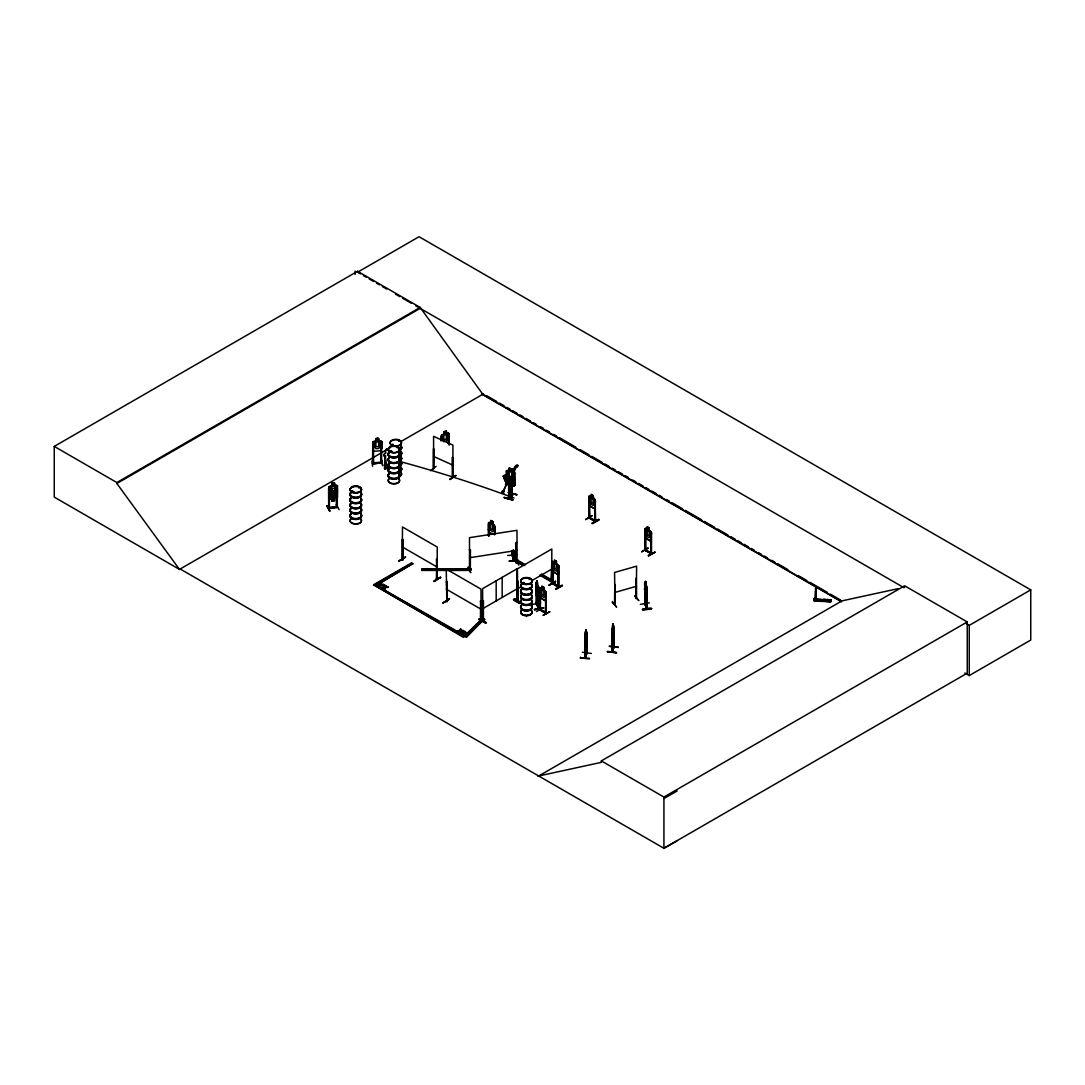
<?xml version="1.0" encoding="UTF-8"?>
<svg xmlns="http://www.w3.org/2000/svg" width="1085" height="1085" viewBox="0 0 1085 1085"><rect width="100%" height="100%" fill="white"/><g stroke="black" fill="none" stroke-linecap="round" stroke-linejoin="round"><path stroke-width="1.5" d="M815.54 588.355L815.825 587.609L815.635 600.019L815.513 590.932L815.554 592.505M815.459 598.54L814.401 598.459L814.387 600.792L831.001 601.673L814.36 601.117L831.015 601.361M815.513 588.884L815.635 590.932M815.323 598.771L814.509 598.703M814.672 598.147C818.049 599.435 812.163 596.913 814.632 600.005M585.642 632.677L585.846 631.429M815.649 588.897L815.689 588.111M815.784 591.61L815.798 590.213M509.76 483.978L508.973 483.707L508.743 496.781L509.57 496.876L509.706 483.896L509.841 496.55L508.973 496.252M511.238 484.914L511.971 497.703L512.364 484.71L511.998 497.622M586.483 641.018C587.46 631.348 585.168 650.24 584.869 643.107M388.701 466.686L389.013 461.857M384.985 456.921L384.985 457.043A3.079 2.509 3.8 0 1 385.623 453.11L385.623 452.988A3.079 2.509 3.8 0 0 384.985 456.921L385.623 466.618M385.283 455.944L384.456 468.774L389.393 468.557M388.701 450.356L388.688 450.465A1.533 1.248 3.8 0 0 387.155 449.176A1.533 1.248 3.8 0 0 385.623 450.289L385.623 450.397A1.533 1.248 3.8 0 1 387.155 449.176A1.533 1.248 3.8 0 1 388.701 450.356L388.701 453.055M385.636 455.659L384.836 468.611M385.677 459.172L385.148 468.205L389.04 468.286M385.148 468.205L385.243 465.696L384.89 466.984M385.351 465.587L385.69 460.759M385.541 465.573L385.758 462.373M387.196 466.401L387.047 465.384L386.762 466.645M387.223 465.804L387.413 466.631M387.793 466.062C383.71 465.112 388.905 471.609 387.806 465.94M585.656 631.619L585.968 629.761L586.036 632.379L586.375 631.172M816.069 600.005L814.387 599.91L831.164 600.588L831.246 599.761L829.564 599.666L829.266 601.619L829.564 599.666M589.508 658.297L580.38 657.876L580.489 657.184M589.413 658.948L580.38 657.89M607.437 651.732L616.47 652.75M607.437 651.407L616.483 652.41M513.585 550.583L513.612 560.674L512.608 554.747M513.761 559.317L513.924 560.647L512.608 555.479M814.36 601.117L814.659 598.988L831.259 600.059M586.999 632.921L587.066 653.061L585.154 658.161L585.371 656.845M612.428 628.106L612.13 652.302L612.347 628.934M613.961 627.076L614.042 647.148L612.211 652.193M646.484 596.018L646.728 594.078C646.579 600.67 641.818 577.64 646.592 595.882M613.432 635.132L611.926 639.173L611.926 629.205L611.818 652.261L613.662 646.321M538.269 595.76L538.553 593.929L538.391 595.868M535.963 587.039L536.329 585.073L538.296 589.046M825.265 599.435C824.085 603.952 826.784 597.903 823.583 599.34L823.284 601.104M828.438 599.612C827.258 604.128 829.971 598.079 826.756 599.517L826.458 601.28M831.246 599.761L830.947 601.538M504.308 497.866C530.402 504.227 486.745 492.373 512.69 500.063M504.484 497.595L512.866 499.819M513.096 476.912L513.056 472.952A7.351 2.414 -79.9 0 1 516.419 466.469L516.975 465.289L517.952 465.465L517.396 466.645A7.351 2.414 -79.9 0 0 514.005 473.223L513.096 476.912L512.12 476.735L512.079 472.775L513.625 473.074M513.612 473.114L513.842 472.016A8.585 2.821 -79.9 0 1 517.572 465.438L517.925 465.465M352.11 491.166L353.127 491.763L352.598 490.976M353.602 491.668L352.462 491.559M358.728 487.965L359.528 487.613M389.963 451.333L391.075 450.777L391.251 451.563M392.594 444.226C395.048 445.121 389.746 444.308 393.34 445.081M398.738 440.958L399.687 441.107M396.934 447.413L397.083 447.264M397.747 447.535L396.974 447.345L397.775 447.685M524.245 583.174L522.97 583.377L524.014 582.686M529.304 579.336L530.267 579.254L529.371 579.322M510.438 477.549L514.548 485.863L513.368 484.222M508.648 484.086L508.662 496.74L509.163 483.693L508.634 484.141L509.57 484.33M511.862 497.649L511.13 497.459L511.157 484.859L512.256 484.615M511.13 497.459L512.215 497.215M479.339 618.816C494.706 629.463 479.706 616.755 479.027 619.386M485.578 623.102C473.101 615.29 480.872 621.664 485.931 622.505M520.013 603.545C516.297 598.052 507.332 597.998 520.04 603.463M520.285 603.328L513.72 599.585L520.325 603.246M512.676 483.666L513.096 482.31L511.605 478.241L503.291 476.247L506.234 481.998L512.676 483.666L511.523 478.241M538.648 587.324L538.675 608.929L536.058 603.111L536.695 603.531M536.492 587.867L537.699 596.845L538.133 586.51L536.885 580.665L536.383 604.386L536.424 582.089M538.757 607.641L538.594 608.902M539.042 608.807L538.96 588.748M586.375 631.063L584.842 636.542M585.344 637.56L585.249 658.053M584.788 657.998L586.687 652.953L585.371 657.646M591.379 653.455L582.36 652.248M613.432 625.34L613.011 626.533L612.93 623.916L612.442 628.134M612.442 625.774L613.025 623.929M612.442 626.601L612.808 625.57M612.347 633.545L612.917 627.347L612.035 629.273L613.445 625.231L613.771 647.664L613.54 625.557M609.404 646.212L618.355 647.189M612.021 651.163L613.988 647.202M541.863 588.843L541.863 586.198L543.992 587.433L543.856 589.996L544.928 591.433L544.928 596.045L543.856 597.401L541.863 596.248L540.791 593.658L540.791 589.046C541.659 587.093 539.842 588.653 545.348 590.769L546.135 592.017L545.335 600.724L540.303 597.821L539.652 594.987M546.135 598.649L545.402 600.683L540.438 597.726L539.788 594.973M552.238 568.757L552.902 571.592L557.921 574.494L558.667 572.365M557.921 574.494L558.667 572.46M589.63 505.8L588.965 502.965L589.562 505.841L594.58 508.743L595.312 506.614M645.602 538.201L645.019 535.325L645.602 538.201L650.62 541.103L651.353 538.974M494.435 534.864L495.208 532.816M536.492 589.833L536.912 588.694C538.784 590.783 538.58 602.636 536.817 598.595L536.492 594.444M328.769 491.885L329.745 489.213L336.581 488.101L337.503 490.474M336.418 494.977L337.354 492.373M336.486 495.045L329.609 496.089L336.486 495.045L337.476 492.427M387.033 465.628L387.399 465.899M336.377 506.776L328.497 507.821L329.433 508.404M337.367 506.41L337.272 507.156L328.647 508.499M644.666 603.925L646.85 609.024L646.823 587.473M645.046 583.838L644.951 604.481L645.236 592.668M647.013 608.522L647.013 607.79M823.746 600.52L824.505 599.761L824.559 600.629M386.775 466.469L387.047 465.492L387.426 466.306M380.32 586.51L380.984 584.883L383.764 584.517L380.984 585.303L380.32 586.931L379.791 586.212L380.32 586.931M384.551 589.372L385.216 587.324L387.996 586.971L385.216 587.745L384.551 589.372L384.565 587.365L384.022 589.074M459.728 632.772L460.393 630.724L463.159 630.778L460.393 631.144L459.728 632.772L460.488 629.232M463.946 635.213L464.719 631.267C465.031 634.956 457.639 633.097 464.055 632.867M380.428 584.584C373.999 584.815 381.391 586.673 381.079 582.97L381.079 584.951L383.764 584.937M380.428 585.005L381.079 582.97M384.66 587.026C378.231 587.256 385.623 589.114 385.311 585.425L385.84 586.144L385.311 585.425M384.66 587.446L385.311 585.832M459.199 632.474L460.488 628.825M464.055 633.287L464.719 631.267M512.12 476.735L513.096 474.389M513.856 481.767L514.792 479.556M379.791 586.632L380.333 584.923L377.607 584.951M381.079 584.951L381.608 583.282M385.311 587.392L385.84 585.724M460.474 630.792L461.003 629.124M463.431 634.915L463.973 633.22L461.233 633.654M464.705 632.826L466.903 632.528C468.639 633.925 462.413 634.223 465.234 631.565M505.881 476.315L505.325 474.796L508.092 475.501L511.184 480.723L510.248 481.591L507.671 480.94L504.796 476.546L505.99 476.383M504.783 480.302L503.426 476.207M506.18 482.025L512.703 483.584M503.521 475.84C512.405 502.138 498.001 458.535 506.302 483.408M506.071 482.31L514.927 485.239L514.615 472.965L511.889 471.392L511.876 468.923M506.695 482.825L506.98 483.91M513.775 485.7L510.967 477.78L514.426 485.849M511.727 477.983L510.845 478.051M506.926 482.866L514.263 484.493L513.341 484.642M514.67 485.592L506.261 483.693M326.829 506.125L329.772 511.225L327.29 505.691M506.397 483.042L505.569 484.873L506.37 482.906M468.164 567.102L470.673 572.609M468.164 567.374L470.605 572.514M503.128 491.057L506.22 484.859L503.616 491.247M505.529 484.737L506.858 485.212L507.658 483.245M536.41 611.547L542.988 607.885M549.024 585.29L555.52 581.56M591.867 515.701L585.71 519.254M641.71 551.899L647.921 548.061M398.995 561.053L405.478 557.27M442.992 603.016L449.475 598.92M372.046 460.894L372.535 466.306M402.169 559.358L402.915 559.751L402.481 539.164L402.25 559.453L403.145 559.589L403.064 539.503M437.323 578.59C434.909 577.695 439.005 579.471 436.577 578.929M446.274 600.656L447.061 600.778M481.008 620.661L480.343 620.281L480.872 621.393M480.641 600.859L481.32 621.271L480.641 600.859L480.411 621.054M552.211 583.608L558.734 587.365L558.734 565.787L552.957 561.745M540.344 609.512L539.611 609.092L540.561 609.39M539.91 589.67L540.344 610.245L540.493 595.028M588.843 517.884L595.312 521.587L595.312 500.036M595.299 520.895L589.413 517.477M589.521 498.164L588.924 497.825L589.589 518.277L589.738 504.728M558.07 566.913L558.883 567.13L558.07 566.913L557.988 586.971L558.355 586.09L558.951 587.229L552.482 583.459L552.387 562.166C554.842 563.793 554.611 557.446 554.449 562.613L553.391 562.817L553.391 567.428L554.449 570.018L556.456 571.171L557.514 569.815L557.514 565.204L556.456 563.766L556.591 561.203L554.381 560.009M557.988 586.971L558.3 566.777M589.806 517.626L595.312 520.854M645.521 549.864L644.91 549.485L645.629 550.637L645.792 535.407M649.291 530.294L650.213 531.813L650.213 536.424L649.142 537.78L647.148 536.627L646.077 534.037L647.148 526.591L649.291 527.825L649.142 530.375L651.434 532.396L651.42 553.974L644.91 550.217M645.127 550.081L651.651 553.852L651.136 552.74M508.187 498.49L512.025 493.675M483.205 600.52L482.839 621.068L483.205 619.861M517.165 600.602L517.681 600.222M517.911 600.439L516.731 601.253L517.382 580.787L517.857 601.226L517.382 568.594L482.608 588.667L482.649 620.878M552.116 581.397L551.153 581.668L551.817 561.203L552.034 581.492C550.393 582.211 552.93 579.892 551.383 581.058M614.476 604.521L614.815 584.381L615.005 604.087M586.497 653.482L586.999 652.261M586.89 653.414L586.822 633.396M644.707 582.509L646.85 587.5L646.741 608.983M352.015 491.207L352.598 491.844M353.507 491.79L352.503 492.034M390.058 451.116L391.753 451.333M391.468 451.17L390.085 451.591M522.577 583.093L523.702 583.269M452.336 476.627L452.92 477.305M433.959 467.974L433.39 468.734L433.58 448.525L433.62 468.91L433.58 436.319L452.906 445.108L452.906 477.373M372.562 463.553L381.744 463.01M380.808 442.992L381.676 443.128L380.808 442.992L380.957 463.309C380.604 460.705 382.422 463.987 380.835 463.051M611.94 651.787L612.347 651.068M536.071 582.428L538.675 587.351L538.526 608.834M509.218 470.632L509.204 468.164L511.971 468.856L511.984 471.338M511.93 468.91L509.163 468.218M513.87 472.829L514.751 472.911L513.87 472.829L513.87 485.185L514.778 485.158M538.553 598.513L537.604 597.686L537.631 600.29M443.724 434.203L440.998 435.844L441.093 440.781M329.257 507.658L337.272 506.424M469.412 569.218L470.402 569.055M469.412 569.951L470.402 569.788M516.189 562.383L516.975 561.813M516.379 562.912L517.043 562.545M516.135 561.949L517.165 562.776L516.229 562.925L516.189 542.636L516.989 542.514M517.097 562.817L516.989 530.321L469.507 537.658L469.493 570.127L470.307 569.299M506.559 470.714L507.319 470.917L506.559 470.714L506.546 475.867M514.629 473.019L514.792 485.402L507.129 483.598M514.697 483.598L513.856 483.367L514.778 483.612M508.567 492.481L516.948 494.706L508.377 492.359M507.821 498.435L512.052 493.349M512.093 493.77L508.228 498.178M513.042 493.607L509.177 498.856L513.029 494.014M513.083 493.648L509.231 498.49M509.638 498.951L513.49 494.123M511.51 497.093L511.483 484.48L511.632 497.066M511.903 478.865L513.259 477.237L513.232 472.626L511.849 471.446M336.513 497.988L337.381 497.011M331.752 483.462L331.752 485.931L328.741 487.219L328.782 508.784L337.449 507.319L337.272 506.654M331.725 483.408L334.478 483.028L331.63 483.34L331.725 485.877L330.301 486.989L331.752 497.934L333.19 495.533C334.302 499.114 337.394 497.12 333.76 494.882L335.658 491.627L333.136 494.435L330.627 492.441L332.552 495.058L330.708 498.205L334.478 497.5L334.478 492.888L335.93 490.691L335.93 486.08L334.478 485.497L334.546 482.866L334.451 485.443L337.476 485.795L336.391 485.131L329.718 486.256L328.836 487.233L328.877 498.463M823.596 600.33L824.668 599.951M616.483 607.003L612.401 601.863M480.194 620.634L463.566 637.356L373.593 584.788L463.566 636.732L480.194 620.634L481.754 621.773L466.387 637.139L425.645 614.001M466.387 637.139L481.754 621.149M380.903 462.305L372.657 462.766L372.603 463.743L372.752 442.151L375.858 441.175L375.763 438.625L378.773 438.503L378.679 441.066L380.184 441.798L380.184 446.41L378.679 448.471L375.871 448.634L374.366 446.749L374.366 442.137L375.871 441.229L375.763 438.625M372.752 442.219L373.755 441.297L380.686 440.944L381.689 441.717M517.165 601.334L517.03 581.262M552.048 580.706L551.153 580.936L555.317 582.767M381.649 462.495L372.792 463.024M381.649 463.227C379.465 461.925 371.07 465.94 373.389 462.712M385.094 468.801L385.392 468.815M388.864 468.829L388.132 468.829L388.864 468.829A5.75 3.323 0 0 0 393.909 473.779A5.75 3.323 0 0 0 398.887 468.801M645.263 604.359L645.155 603.219M644.951 603.952L647.23 609.01L647.162 588.897M483.422 620.81L483.422 600.656M506.519 470.931L507.387 470.253L513.693 471.907M391.577 451.482L390.234 451.699M523.77 583.282L523.526 582.496M430.609 470.741L436.102 466.414M452.377 457.3L452.35 477.427M450.004 479.556L455.876 475.433L450.004 479.136M612.008 651.746L611.832 651.475M594.946 507.726L594.661 521.275L594.946 501.039L595.611 521.492L588.924 517.925L588.965 496.347L591.176 496.821L591.108 494.231L593.251 495.465L594.173 504.064L593.102 505.42L591.108 504.267L590.037 501.677L590.037 497.066L591.108 496.862M588.965 496.347L589.643 495.859M540.249 610.258L539.652 588.355L540.398 587.826M645.697 528.219L644.938 528.748L647.216 529.182M513.91 559.86L512.323 555.479M490.732 520.488L492.97 521.668L490.732 520.488L489.62 527.961L490.745 530.524L492.834 531.623L493.946 530.239L492.902 521.709M490.664 522.997L488.426 522.712L488.453 535.854M489.077 536.18L489.294 524.326M494.353 524.937L495.343 534.2M495.14 526.225L495.14 534.335M494.516 527.324L495.343 527.513L494.516 527.324L494.516 534.023M489.118 532.152L488.494 529.29L489.118 532.152L493.132 534.173M824.709 600.575L824.803 599.883M399.049 561.162L405.532 556.958L399.049 560.742M436.36 578.332L437.011 579.444L436.645 558.897L437.079 579.485L437.241 547.043L402.481 526.971L402.277 559.426M434 580.923L440.524 577.518M440.483 577.437L434.312 581.465M446.464 581.112L447.142 601.538L447.061 581.452M443.046 603.111L449.529 598.906L443.046 602.69M481.238 601.185L480.411 600.981M517.369 601.47L517.857 581.072M551.383 581.791L552.034 561.338M520.841 602.338L514.643 598.811M477.956 623.265L484.48 619.115M478.322 623.468L484.792 619.671L484.425 619.06M180.273 569.042L179.567 569.462L54.25 497.106L54.25 446.41L357.562 271.291L420.18 307.435L482.798 394.289L841.309 601.28M357.562 271.291L357.562 272.226L419.068 236.72L1030.75 589.874L1030.75 640.055L969.244 675.562L964.85 673.012M54.25 446.41L116.868 482.554L420.18 307.435M677.203 840.712L663.925 848.28L180.191 569.001L179.473 569.408L116.868 483.49L420.18 308.371M179.473 569.408L389.23 448.308M400.935 441.554L483.503 393.882M373.593 584.788L411.459 562.925L412.72 563.658L376.129 585.412L412.72 563.658M373.593 585.412L408.53 565.244M593.169 497.974L595.38 500.036M594.553 498.774L589.616 495.994M595.543 501.378L594.729 501.161M594.58 508.743L589.616 505.8M588.965 517.22L589.386 518.237M525.506 564.837L518.264 560.66L517.002 561.393L524.245 565.57M592.234 523.024L598.784 519.281L592.274 523.078M592.6 523.648L599.11 519.837L592.234 523.431M552.862 563.902L552.279 563.563L552.93 584.015L552.211 582.876L552.848 583.296M556.524 563.725L558.734 565.787M482.608 608.739L517.382 588.667M517.043 589.155L521.383 586.646M531.528 580.8L551.817 569.082M552.902 571.592L558.002 574.453M539.652 588.355L539.598 609.865L546.135 613.595L546.135 592.017M540.181 575.389L551.763 582.089L553.038 581.357M549.064 585.425L555.588 581.235L549.064 585.005M645.195 530.05L645.561 550.597M552.862 583.988L553.092 570.466M543.924 589.942L545.307 590.742M650.607 531.135L651.434 532.396M546.04 613.595L545.701 593.007L546.352 613.459L540.005 609.756M546.284 593.346L545.47 593.142M650.769 533.522L651.583 533.739L650.769 533.522L650.769 553.675L651 540.086M555.615 588.789L562.152 585.059M555.94 589.345L562.45 585.574L555.669 589.182M650.62 541.103L645.656 538.146M644.978 549.525L651.42 553.241M545.402 612.659C550.719 613.635 530.551 605.227 546.135 612.862M650.702 553.038L645.86 549.973M549.593 611.642L542.988 615.412L549.864 611.804M648.315 555.411L655.15 552.197L648.64 555.981M648.342 555.764L654.852 551.994M537.997 776.399L842.028 600.859L898.041 588.68M538.702 775.978L601.321 762.362L601.321 760.91L904.632 585.792L967.25 621.936L967.25 673.161L663.925 848.28L663.925 797.055L967.25 621.936M904.632 587.243L903.927 587.663L415.813 305.848M966.342 623.699L969.244 625.38L1030.75 589.874M536.695 604.331L536.668 595.923M663.925 798.519L677.203 790.951M509.435 496.889L509.326 484.385M482.974 621.068L482.839 600.995M398.819 440.903L399.416 440.795M509.204 468.164L509.272 470.795L507.902 471.27L507.929 475.895L509.326 478.214M452.676 477.522L452.567 457.151M336.486 506.532L337.286 506.681M337.272 507.387L337.354 485.795M517.002 562.071L522.794 565.353M636.095 578.291L636.285 598.567L636.61 566.153L614.585 572.46L614.964 604.616M634.562 595.868L638.875 600.629L634.752 595.868M636.515 598.242L636.244 578.454M614.585 592.532L636.61 586.226M443.684 431.681L446.423 430.935L446.369 433.566L447.739 434.014L447.739 438.625L446.369 440.971L443.819 441.676L442.449 440.076L442.449 435.465L443.819 434.271L443.724 431.735M449.109 440.225L449.19 433.58L446.464 433.458M441.866 434.719L448.227 432.969M440.903 440.646L440.768 437.133L441.663 437.092L441.663 440.442M448.308 443.629L448.173 435.099L448.919 434.895M390.546 450.94L391.726 451.197M523.241 582.496L522.617 583.296M523.824 583.486L522.658 583.201M504.037 491.83C505.664 490.678 500.605 489.85 502.979 491.559M824.559 600.493L823.746 600.385M446.396 600.425L446.789 601.66M594.878 520.339L595.38 521.614M536.139 582.333L535.963 593.617M538.377 585.886L538.675 587.351M538.214 589.019L538.486 592.003M536.79 596.153L536.248 595L538.296 598.839M536.79 598.622L537.726 600.276M540.669 602.907L531.826 604.535M534.417 609.268C550.081 607.668 543.585 607.139 534.539 609.919M534.43 609.621L543.273 608.142M328.701 508.757L328.579 488.494L329.379 488.358L329.392 508.675M336.472 487.219L336.581 507.509L336.472 487.219L337.272 487.084M331.779 501.284L331.752 498.761L330.301 498.178L330.301 493.567L331.752 491.356L331.752 486.758L334.478 486.311L335.93 497.269L334.478 498.327L334.6 500.917L331.657 501.324L331.685 498.924M339.13 509.679L336.241 504.593M470.388 549.919L469.507 549.864L470.388 549.919L470.185 569.774M516.026 560.023L518.833 565.109M469.507 557.731L516.989 550.393M649.345 602.84L640.353 604.372M651.624 608.699C634.101 612.252 646.063 606.596 651.624 608.712M642.578 609.702L651.542 608.454L642.564 609.336M381.079 584.53L383.764 584.517M377.607 585.371L380.333 584.923M387.996 586.971L385.311 586.971L385.216 587.745M381.839 587.392L387.996 587.378M381.839 587.812L384.565 587.785M644.68 582.428L644.815 604.386M646.606 586.022L646.85 587.5M463.159 630.371L460.474 630.385L460.393 631.144M459.742 631.185L457.016 630.792L463.159 630.778M461.233 633.233L467.391 633.233M457.016 630.792L459.823 630.426M457.016 631.212L459.823 630.846M464.624 633.165L467.391 632.813M514.344 598.92L520.895 602.663M507.699 555.506L516.813 554.666M512.201 555.9L512.635 550.895M509.204 561.067L518.399 560.538M392.743 444.891L392.16 445.081M375.858 438.706C380.808 436.021 376.726 442.504 380.727 440.863L381.784 441.676L381.784 448.308L380.754 450.817L373.688 451.238L372.752 448.837M373.484 443.426L372.657 443.48L373.525 443.616L373.579 463.498M381.283 460.46L382.734 465.723L381.784 460.393M402.793 558.978L402.182 558.599L402.711 559.711M402.399 559.195L403.037 559.521M589.155 517.762L589.033 496.415M645.195 550.122L645.087 528.775L644.978 550.326M469.696 570.127L470.388 569.991L470.307 549.729M514.195 485.009L514.005 472.653M421.712 569.801L470.876 569.801M385.243 466.74L389.135 466.821M389.488 467.092L384.795 467.147L385.161 468.761M815.744 592.139L815.513 600.019L815.418 592.966M831.218 600.249L814.604 599.368L831.205 600.398M814.442 600.561L831.015 601.443M516.948 465.289L516.596 465.262A8.585 2.821 -79.9 0 0 512.866 471.839L512.079 472.775M592.139 515.809L585.71 519.674M648.193 548.156L641.764 551.614M613.635 632.189L613.351 635.159M586.673 631.416L586.51 653.428M584.964 635.05L585.452 631.484L584.964 657.646M609.322 646.389L618.369 647.474M607.424 651.773L616.483 652.817M516.745 466.496L517.721 466.672M514.561 473.386L513.585 473.209M523.065 583.106L524.272 583.038M505.407 474.959L507.983 475.61M509.313 470.741L506.424 470.876L506.451 475.854M503.413 476.112L504.159 476.301M509.109 482.445L513.992 483.72L507.346 482.188M505.922 482.662L506.505 482.811M506.383 483.435L514.575 485.537M508.404 492.671L516.785 494.896M374.867 584.679L466.387 636.515M512.5 555.439L512.5 550.42M512.256 555.968L512.188 550.448M651.339 553.987L651.353 532.382M558.639 587.365L558.667 565.773M455.876 475.461L450.017 479.163M433.58 456.392L452.906 465.18M489.172 522.292L494.326 525.004L492.902 524.177L492.97 521.668M489.077 524.462L488.453 524.136L488.67 535.719M548.712 579.024L555.276 582.754M440.795 577.708L440.442 577.098L434 581.235M478.282 623.4L484.52 619.481L477.983 622.871M357.562 272.226L360.478 273.908M363.394 275.59L366.31 277.272M369.212 278.954L373.579 281.476M376.495 283.158L379.411 284.84M382.327 286.521L386.694 289.044M395.428 294.089L399.795 296.612M402.711 298.294L411.446 303.325M486.433 395.564L496.672 401.477M499.602 403.172L503.996 405.709M506.912 407.39L509.841 409.086M512.771 410.767L517.165 413.304M520.095 414.999L523.011 416.694M525.94 418.376L530.334 420.912M533.264 422.608L536.18 424.289M540.574 426.825L543.504 428.521M546.433 430.202L549.349 431.898M553.743 434.434L556.673 436.116M559.602 437.811L575.701 447.101M580.082 449.638L588.87 454.71M591.786 456.392L602.039 462.305M604.955 464L609.35 466.536M612.279 468.218L615.209 469.913M618.138 471.609L622.519 474.131M625.448 475.827L628.378 477.522M632.758 480.045L635.688 481.74M638.617 483.435L643.012 485.971M645.941 487.653L648.857 489.349M651.787 491.03L656.181 493.567M659.11 495.262L662.026 496.944M666.421 499.48L669.35 501.175M672.28 502.857L682.519 508.77M685.449 510.465L701.547 519.756M704.463 521.451L714.717 527.364M717.633 529.046L727.886 534.973M730.802 536.655L735.196 539.191M738.125 540.886L741.055 542.568M743.984 544.263L748.365 546.799M751.295 548.481L754.224 550.176M758.605 552.713L761.534 554.394M764.464 556.09L767.393 557.771M771.788 560.308L774.704 562.003M777.633 563.685L787.873 569.611M798.126 575.525L806.901 580.583M809.83 582.279L827.394 592.41M830.31 594.105L840.563 600.019M481.835 394.153L841.526 601.822M645.656 528.354L650.58 531.189M541.442 574.033L553.038 580.733L551.763 581.465L540.181 574.765M519.715 562.111L524.055 564.62M541.442 574.67L548.684 578.847M541.863 586.361L543.856 587.514M402.481 547.043L437.241 567.116M412.72 564.281L411.459 562.925M446.247 589.128L481.008 609.2M376.319 585.52L422.757 612.333M601.321 760.91L663.925 797.055M448.146 433.01L449.109 433.634L449.054 445.094M545.47 613.296L545.701 593.007M436.455 579.159L436.645 558.897M552.279 583.662L552.319 562.098M513.625 485.66L511.537 479.299M536.248 603.558L538.702 608.305M612.211 602.284L616.538 607.044M449.19 440.212L448.214 442.87M441.663 437.092L441.527 440.266M513.476 560.565L513.463 550.109M537.563 598.622L537.048 597.618L537.563 599.449M537.061 581.506L537.563 583.323L537.061 582.319M536.329 591.895L538.296 595.882M536.695 603.816L538.702 607.79M328.769 498.517L329.799 499.222L336.581 498.123L337.476 497.038L337.449 485.741M328.714 493.783L329.637 496.157M327.222 505.732L329.772 511.225M644.653 584.747L646.755 589.847M507.644 475.664L505.99 475.244M505.325 474.796L505.963 476.478M612.035 634.399L612.347 635.525L612.93 623.916M585.073 640.258L585.371 641.384L586.063 629.775M509.285 561.338L518.332 560.213M584.774 643.093L584.951 645.033M513.992 560.525L513.775 550.068M507.319 470.917L507.36 477.088M969.244 625.38L969.244 675.562M816.354 598.242L816.069 600.887L816.083 599.869M595.245 500.077L595.245 506.654M584.774 636.502L584.842 658.12M551.763 582.089L551.817 549.01L517.043 569.082L516.975 601.388M545.836 612.347L545.931 613.554M540.045 609.01L540.14 610.204M537.021 580.787L537.021 583.255M516.189 542.636L516.189 562.912M502.165 577.383L502.165 597.455M496.184 580.828L496.184 600.914M481.075 621.434L481.008 589.128L446.247 569.055L446.83 601.66L446.83 581.587M446.328 431.043L446.328 433.512M385.623 450.289L385.623 453.11M381.676 441.649L381.594 463.268M355.107 271.101L355.107 274.424M116.868 482.554L116.868 483.49M401.179 461.857A1540.686 1180.032 -25.6 0 1 514.005 498.015M531.474 589.914A5.832 3.363 0 0 1 526.428 594.973A5.832 3.363 0 0 1 521.383 589.914M531.406 590.267A5.75 3.323 0 0 1 526.428 595.245A5.75 3.323 0 0 1 521.451 590.267M531.379 594.594A5.71 3.296 0 0 1 526.428 599.544A5.71 3.296 0 0 1 521.478 594.594M531.406 594.919A5.75 3.323 0 0 1 526.428 599.896A5.75 3.323 0 0 1 521.451 594.919M531.474 584.381A5.832 3.363 0 0 1 526.428 589.426A5.832 3.363 0 0 1 521.383 584.381M531.406 589.331A5.75 3.323 0 0 1 526.428 594.322A5.75 3.323 0 0 1 521.451 589.331M531.406 584.734A5.737 3.309 0 0 1 526.428 589.697A5.737 3.309 0 0 1 521.465 584.734M531.474 589.63A5.832 3.363 0 0 1 526.428 594.688A5.832 3.363 0 0 1 521.383 589.63M531.474 584.096A5.832 3.363 0 0 1 526.428 589.141A5.832 3.363 0 0 1 521.383 584.096M531.406 583.798A5.75 3.323 0 0 1 526.428 588.775A5.75 3.323 0 0 1 521.451 583.798M531.474 605.701A5.832 3.363 0 0 1 526.428 610.76A5.832 3.363 0 0 1 521.383 605.701M531.406 606.054A5.75 3.323 0 0 1 526.428 611.031A5.75 3.323 0 0 1 521.451 606.054M531.379 610.38A5.71 3.296 0 0 1 526.428 615.331A5.71 3.296 0 0 1 521.478 610.38M531.406 595.421A5.737 3.309 0 0 1 526.428 600.385A5.737 3.309 0 0 1 521.465 595.421M531.419 595.122A5.764 3.323 0 0 1 526.428 600.114A5.764 3.323 0 0 1 521.437 595.122M531.474 600.168A5.832 3.363 0 0 1 526.428 605.213A5.832 3.363 0 0 1 521.383 600.168M531.406 605.118A5.75 3.323 0 0 1 526.428 610.109A5.75 3.323 0 0 1 521.451 605.118M531.406 600.52A5.737 3.309 0 0 1 526.428 605.484A5.737 3.309 0 0 1 521.465 600.52M531.474 605.416A5.832 3.363 0 0 1 526.428 610.475A5.832 3.363 0 0 1 521.383 605.416M531.474 599.883A5.832 3.363 0 0 1 526.428 604.928A5.832 3.363 0 0 1 521.383 599.883M531.406 599.585A5.75 3.323 0 0 1 526.428 604.562A5.75 3.323 0 0 1 521.451 599.585M360.83 498.408A5.832 3.363 0 0 1 355.785 503.454A5.832 3.363 0 0 1 350.74 498.408M360.762 498.747A5.75 3.323 0 0 1 355.785 503.725A5.75 3.323 0 0 1 350.808 498.747M360.749 503.074A5.737 3.309 0 0 1 355.785 508.051A5.737 3.309 0 0 1 350.808 503.074M360.762 503.372A5.75 3.323 0 0 1 355.785 508.35A5.75 3.323 0 0 1 350.808 503.372M360.83 492.861A5.832 3.363 0 0 1 355.785 497.92A5.832 3.363 0 0 1 350.74 492.861M360.762 497.825A5.75 3.323 0 0 1 355.785 502.803A5.75 3.323 0 0 1 350.808 497.825M360.749 493.214A5.737 3.309 0 0 1 355.785 498.191A5.737 3.309 0 0 1 350.808 493.214M360.83 498.123A5.832 3.363 0 0 1 355.785 503.169A5.832 3.363 0 0 1 350.74 498.123M360.83 492.576A5.832 3.363 0 0 1 355.785 497.635A5.832 3.363 0 0 1 350.74 492.576M360.762 492.278A5.75 3.323 0 0 1 355.785 497.269A5.75 3.323 0 0 1 350.808 492.278M360.83 514.195A5.832 3.363 0 0 1 355.785 519.24A5.832 3.363 0 0 1 350.74 514.195M360.762 514.534A5.75 3.323 0 0 1 355.785 519.512A5.75 3.323 0 0 1 350.808 514.534M360.749 518.861A5.737 3.309 0 0 1 355.785 523.838A5.737 3.309 0 0 1 350.808 518.861M360.735 503.915A5.71 3.296 0 0 1 355.785 508.851A5.71 3.296 0 0 1 350.835 503.915M360.762 519.159A5.75 3.323 0 0 1 355.785 524.136A5.75 3.323 0 0 1 350.808 519.159M360.776 503.616A5.764 3.323 0 0 1 355.785 508.607A5.764 3.323 0 0 1 350.794 503.616M360.83 508.648A5.832 3.363 0 0 1 355.785 513.707A5.832 3.363 0 0 1 350.74 508.648M360.762 513.612A5.75 3.323 0 0 1 355.785 518.589A5.75 3.323 0 0 1 350.808 513.612M360.762 509.001A5.75 3.323 0 0 1 355.785 513.978A5.75 3.323 0 0 1 350.808 509.001M360.83 513.91A5.832 3.363 0 0 1 355.785 518.955A5.832 3.363 0 0 1 350.74 513.91M360.83 508.363A5.832 3.363 0 0 1 355.785 513.422A5.832 3.363 0 0 1 350.74 508.363M360.762 508.065A5.75 3.323 0 0 1 355.785 513.056A5.75 3.323 0 0 1 350.808 508.065M400.772 445.582A5.737 3.309 0 0 1 398.67 450.099M390.058 447.237A5.737 3.309 0 0 1 390.247 446.383M400.84 446.152A5.832 3.363 0 0 1 398.71 450.763M389.963 447.847A5.832 3.363 0 0 1 390.166 446.966M400.84 445.867A5.832 3.363 0 0 1 398.71 450.478M389.963 447.562A5.832 3.363 0 0 1 390.166 446.681M400.772 451.116A5.737 3.309 0 0 1 398.67 455.646M400.772 446.505A5.75 3.323 0 0 1 398.67 451.034M400.84 451.414A5.832 3.363 0 0 1 398.71 456.012M400.772 452.052A5.737 3.309 0 0 1 398.67 456.568M400.785 456.5A5.764 3.323 0 0 1 398.67 461.044M400.84 451.699A5.832 3.363 0 0 1 398.71 456.297M400.772 456.704A5.75 3.323 0 0 1 398.67 461.247M400.772 466.903A5.737 3.309 0 0 1 398.67 471.433M400.772 462.291A5.75 3.323 0 0 1 398.67 466.821M400.772 461.369A5.737 3.309 0 0 1 398.67 465.885M400.84 467.201A5.832 3.363 0 0 1 398.71 471.799M400.84 461.939A5.832 3.363 0 0 1 398.71 466.55M400.772 467.838A5.737 3.309 0 0 1 398.67 472.355M400.785 472.287A5.764 3.323 0 0 1 398.67 476.83M400.84 467.486A5.832 3.363 0 0 1 398.71 472.083M400.84 461.654A5.832 3.363 0 0 1 398.71 466.252M400.772 457.192A5.737 3.309 0 0 1 398.67 461.722M400.785 456.907A5.764 3.323 0 0 1 398.67 461.45M400.785 472.463A5.764 3.323 0 0 1 398.67 477.007M398.954 458.209A5.832 3.363 0 0 1 393.909 463.254A5.832 3.363 0 0 1 388.864 458.209M398.887 458.548A5.75 3.323 0 0 1 393.909 463.526A5.75 3.323 0 0 1 388.932 458.548M398.873 462.875A5.723 3.309 0 0 1 393.909 467.825A5.723 3.309 0 0 1 388.945 462.875M398.887 463.2A5.75 3.323 0 0 1 393.909 468.177A5.75 3.323 0 0 1 388.932 463.2M398.954 452.662A5.832 3.363 0 0 1 393.909 457.707A5.832 3.363 0 0 1 388.864 452.662M398.887 457.626A5.75 3.323 0 0 1 393.909 462.603A5.75 3.323 0 0 1 388.932 457.626M398.887 453.015A5.75 3.323 0 0 1 393.909 457.992A5.75 3.323 0 0 1 388.932 453.015M398.954 457.924A5.832 3.363 0 0 1 393.909 462.969A5.832 3.363 0 0 1 388.864 457.924M398.954 452.377A5.832 3.363 0 0 1 393.909 457.422A5.832 3.363 0 0 1 388.864 452.377M398.873 452.079A5.737 3.309 0 0 1 393.909 457.056A5.737 3.309 0 0 1 388.932 452.079M398.954 473.996A5.832 3.363 0 0 1 393.909 479.041A5.832 3.363 0 0 1 388.864 473.996M398.887 474.335A5.75 3.323 0 0 1 393.909 479.312A5.75 3.323 0 0 1 388.932 474.335M398.873 478.661A5.723 3.309 0 0 1 393.909 483.612A5.723 3.309 0 0 1 388.945 478.661M398.873 463.715A5.723 3.309 0 0 1 393.909 468.666A5.723 3.309 0 0 1 388.945 463.715M398.887 478.987A5.75 3.323 0 0 1 393.909 483.964A5.75 3.323 0 0 1 388.932 478.987M398.9 463.417A5.764 3.323 0 0 1 393.909 468.408A5.764 3.323 0 0 1 388.918 463.417M398.954 468.449A5.832 3.363 0 0 1 393.909 473.494A5.832 3.363 0 0 1 388.864 468.449M398.887 473.413A5.75 3.323 0 0 1 393.909 478.39A5.75 3.323 0 0 1 388.932 473.413M398.954 473.711A5.832 3.363 0 0 1 393.909 478.756A5.832 3.363 0 0 1 388.864 473.711M398.954 468.164A5.832 3.363 0 0 1 393.909 473.209A5.832 3.363 0 0 1 388.864 468.164M398.887 467.866A5.75 3.323 0 0 1 393.909 472.843A5.75 3.323 0 0 1 388.932 467.866M511.116 481.414L508.187 479.394L506.329 480.262L507.482 478.919L505.108 476.749L507.902 478.702L509.733 477.915L508.621 479.217L511.116 481.414M536.438 588.87L536.465 594.688L537.183 593.848L537.889 597.496L537.916 591.881L537.631 591.244L537.17 592.722L536.478 588.911M646.389 591.244L646.036 592.369C643.649 581.085 646.701 574.752 646.389 591.244M585.941 633.192L585.371 639.404L585.941 633.192M501.623 492.251L503.684 493.241L501.623 492.251M553.16 583.364L558.639 586.632L553.16 583.364M445.921 431.627L444.28 432.901L445.921 431.627M446.369 434.393L443.819 435.085L443.819 439.696L446.369 439.005L446.369 434.393M536.139 588.952L536.302 591.935L536.139 588.952M536.031 593.59L536.329 595.041L536.058 593.603M333.99 483.517L332.241 483.802L332.241 484.615L333.99 484.33L333.99 483.517M334.478 490.908L331.752 491.356L334.478 490.922M334.478 492.888L331.752 493.336L334.478 492.902M333.99 499.629L332.241 499.914L332.241 500.741L333.99 500.456L333.99 499.629M378.177 439.045L376.373 439.14L376.373 439.967L378.177 439.859L378.177 439.045M378.679 441.893L375.871 442.056L375.871 446.667L378.679 446.505L378.679 441.893M470.876 568.757L421.712 568.757L421.712 570.425L470.876 570.425L470.876 568.757M508.757 477.549L506.18 476.898L507.224 479.719L509.801 480.37L508.757 477.549M511.374 469.276L509.719 468.856L511.388 470.09L511.374 469.276M511.862 472.273L509.285 471.622L509.313 476.234L511.889 476.885L511.862 472.273M492.454 521.966L491.112 521.261L492.454 522.794L492.454 521.966M492.834 525.045L490.745 523.947L490.745 528.558L492.834 529.656L492.834 525.045M592.749 495.75L591.461 495.004L592.749 496.577L592.749 495.75M648.789 528.11L647.501 527.364L648.789 528.938L648.789 528.11M593.102 498.842L591.108 497.689L591.108 502.301L593.102 503.454L593.102 498.842M649.142 531.189L647.148 530.036L647.148 534.647L649.142 535.8L649.142 531.189M556.09 561.501L554.815 560.755L556.09 562.315L556.09 561.501M556.456 564.58L554.449 563.427L554.449 568.038L556.456 569.191L556.456 564.58M543.504 587.731L542.215 586.985L543.504 588.545L543.504 587.731M543.856 590.81L541.863 589.657L541.863 594.268L543.856 595.421L543.856 590.81M537.699 592.234L536.912 590.674L537.712 592.247M537.712 585.669L536.912 584.096L537.712 590.281L537.712 585.669M645.928 582.618L645.507 581.601L645.928 583.445L645.928 582.618M646.036 585.792L645.399 584.205L646.036 590.403L646.036 585.792M523.553 583.676A5.75 3.323 0 0 0 532.179 580.8A5.75 3.323 0 0 0 523.553 577.925A5.75 3.323 0 0 0 523.553 583.676M523.567 584.137A5.71 3.296 0 0 0 532.152 581.289A5.71 3.296 0 0 0 523.567 578.427A5.71 3.296 0 0 0 523.567 584.137M523.553 583.893A5.764 3.323 0 0 0 532.192 581.017A5.764 3.323 0 0 0 523.553 578.129A5.764 3.323 0 0 0 523.553 583.893M526.428 615.656A5.75 3.323 0 0 0 531.406 610.679A5.75 3.323 0 0 1 526.428 615.683A5.75 3.323 0 0 1 521.451 610.706A5.75 3.323 0 0 0 526.428 615.656M352.91 492.156A5.737 3.309 0 0 0 361.522 489.294A5.737 3.309 0 0 0 352.91 486.419A5.737 3.309 0 0 0 352.91 492.156M352.923 492.631A5.71 3.296 0 0 0 361.495 489.769A5.71 3.296 0 0 0 352.923 486.907A5.71 3.296 0 0 0 352.923 492.631M352.896 492.359A5.764 3.323 0 0 0 361.549 489.471A5.764 3.323 0 0 0 352.896 486.595A5.764 3.323 0 0 0 352.896 492.359M392.919 445.487A5.764 3.323 0 0 0 401.558 442.599A5.764 3.323 0 0 0 392.919 439.723A5.764 3.323 0 0 0 392.919 445.487M392.933 445.935A5.737 3.309 0 0 0 401.531 443.06A5.737 3.309 0 0 0 392.933 440.198A5.737 3.309 0 0 0 392.933 445.935M391.034 452.174A5.764 3.323 0 0 0 399.673 449.298A5.764 3.323 0 0 0 391.034 446.41A5.764 3.323 0 0 0 391.034 452.174M391.048 452.445A5.723 3.309 0 0 0 399.633 449.583A5.723 3.309 0 0 0 391.048 446.722A5.723 3.309 0 0 0 391.048 452.445"/></g></svg>
